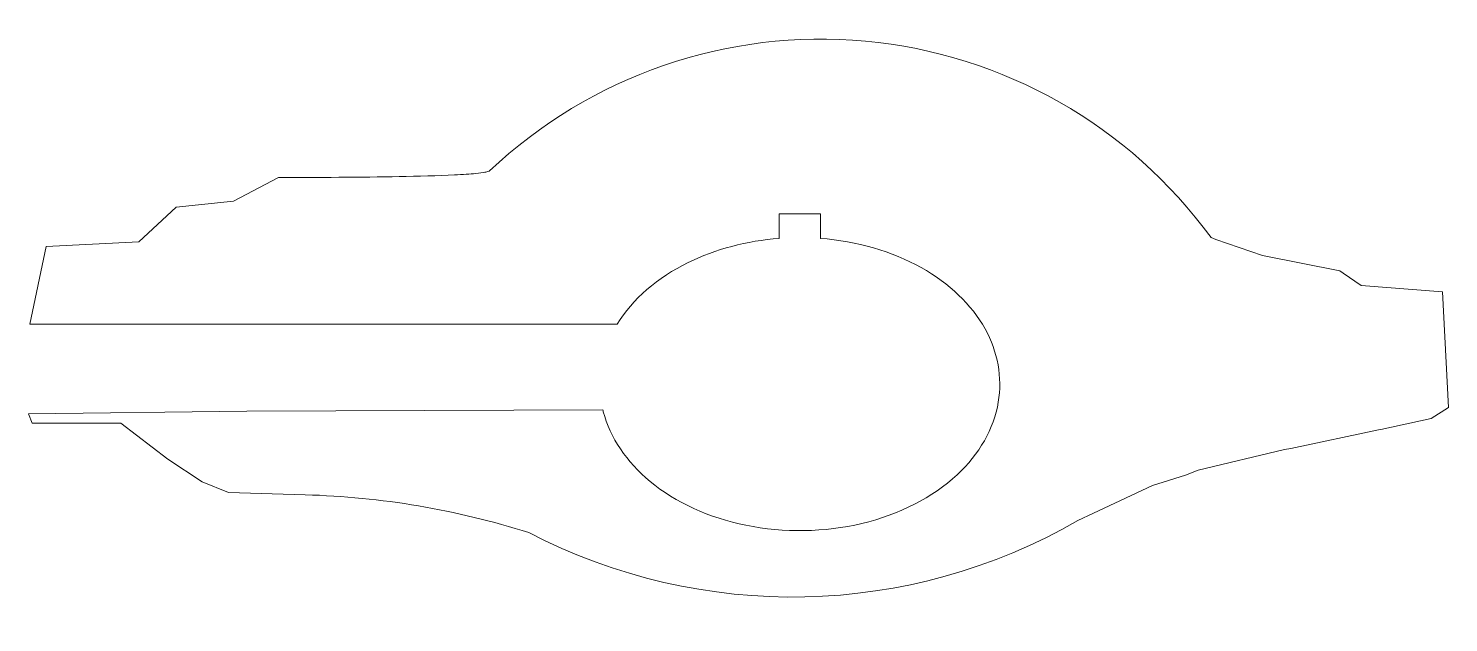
# Model space of a CAD drawing. Header units: inches. Extents: x -11.2 to -0.3, y -27.2 to -22.7.
import ezdxf

# ---------------------------------------------------------------- set-up
doc = ezdxf.new("R2010")
doc.units = ezdxf.units.IN
doc.header["$MEASUREMENT"] = 0

msp = doc.modelspace()

# ---------------------------------------------------------------- linework, layer by layer
at = {"lineweight": 9}
for points, knots in [([(-7.634, -23.744), (-6.865, -23.017), (-5.819, -22.656), (-4.765, -22.753), (-4.765, -22.753), (-3.71, -22.851), (-2.749, -23.397), (-2.126, -24.254)], [0, 0, 0, 0, 0.333333, 0.333333, 0.333333, 0.333333, 1, 1, 1, 1]), ([(-9.246, -23.795), (-8.957, -23.795), (-8.614, -23.793), (-8.324, -23.788), (-8.324, -23.788), (-8.182, -23.785), (-8.027, -23.781), (-7.902, -23.775), (-7.902, -23.775), (-7.839, -23.772), (-7.783, -23.769), (-7.739, -23.764), (-7.739, -23.764), (-7.711, -23.761), (-7.688, -23.759), (-7.67, -23.755), (-7.67, -23.755), (-7.659, -23.753), (-7.65, -23.751), (-7.641, -23.747), (-7.641, -23.747), (-7.639, -23.746), (-7.637, -23.745), (-7.634, -23.744)], [0, 0, 0, 0, 0.142857, 0.142857, 0.142857, 0.142857, 0.285714, 0.285714, 0.285714, 0.285714, 0.428571, 0.428571, 0.428571, 0.428571, 0.571429, 0.571429, 0.571429, 0.571429, 0.714286, 0.714286, 0.714286, 0.714286, 1, 1, 1, 1]), ([(-5.108, -24.26), (-4.831, -24.281), (-4.562, -24.359), (-4.339, -24.483), (-4.339, -24.483), (-4.125, -24.603), (-3.954, -24.766), (-3.851, -24.951), (-3.851, -24.951), (-3.754, -25.127), (-3.718, -25.323), (-3.75, -25.512), (-3.75, -25.512), (-3.784, -25.714), (-3.895, -25.908), (-4.065, -26.066), (-4.065, -26.066), (-4.251, -26.239), (-4.507, -26.37), (-4.791, -26.438), (-4.791, -26.438), (-5.076, -26.506), (-5.388, -26.511), (-5.677, -26.452), (-5.677, -26.452), (-5.957, -26.395), (-6.215, -26.277), (-6.409, -26.117), (-6.409, -26.117), (-6.589, -25.968), (-6.715, -25.782), (-6.766, -25.584), (-6.766, -25.584), (-6.767, -25.579), (-6.769, -25.574), (-6.77, -25.569)], [0, 0, 0, 0, 0.1, 0.1, 0.1, 0.1, 0.2, 0.2, 0.2, 0.2, 0.3, 0.3, 0.3, 0.3, 0.4, 0.4, 0.4, 0.4, 0.5, 0.5, 0.5, 0.5, 0.6, 0.6, 0.6, 0.6, 0.7, 0.7, 0.7, 0.7, 0.8, 0.8, 0.8, 0.8, 1, 1, 1, 1]), ([(-6.66, -24.915), (-6.543, -24.724), (-6.352, -24.559), (-6.117, -24.444), (-6.117, -24.444), (-5.911, -24.342), (-5.67, -24.279), (-5.423, -24.26)], [0, 0, 0, 0, 0.333333, 0.333333, 0.333333, 0.333333, 1, 1, 1, 1])]:
    msp.add_open_spline(points, degree=3, knots=knots, dxfattribs=at)
for points in [[(-9.591, -23.975), (-9.591, -23.975), (-9.246, -23.795), (-9.246, -23.795)], [(-10.313, -24.286), (-10.313, -24.286), (-10.027, -24.021), (-10.027, -24.021)], [(-10.027, -24.021), (-10.027, -24.021), (-9.591, -23.975), (-9.591, -23.975)], [(-5.108, -24.073), (-5.108, -24.073), (-5.423, -24.073), (-5.423, -24.073)], [(-5.423, -24.073), (-5.423, -24.073), (-5.423, -24.26), (-5.423, -24.26)], [(-5.108, -24.26), (-5.108, -24.26), (-5.108, -24.073), (-5.108, -24.073)], [(-11.02, -24.321), (-11.02, -24.321), (-10.313, -24.286), (-10.313, -24.286)], [(-2.126, -24.254), (-2.126, -24.254), (-2.09, -24.268), (-2.09, -24.268)], [(-2.09, -24.268), (-2.09, -24.268), (-1.734, -24.39), (-1.734, -24.39)], [(-11.144, -24.915), (-11.144, -24.915), (-11.02, -24.321), (-11.02, -24.321)], [(-1.734, -24.39), (-1.734, -24.39), (-1.142, -24.508), (-1.142, -24.508)], [(-1.142, -24.508), (-1.142, -24.508), (-1.116, -24.526), (-1.116, -24.526)], [(-1.116, -24.526), (-1.116, -24.526), (-0.98, -24.62), (-0.98, -24.62)], [(-0.98, -24.62), (-0.98, -24.62), (-0.359, -24.668), (-0.359, -24.668)], [(-0.359, -24.668), (-0.359, -24.668), (-0.312, -25.551), (-0.312, -25.551)], [(-6.66, -24.915), (-6.66, -24.915), (-11.144, -24.915), (-11.144, -24.915)], [(-11.156, -25.6), (-11.156, -25.6), (-9.488, -25.579), (-9.488, -25.579)], [(-9.488, -25.579), (-9.488, -25.579), (-6.77, -25.569), (-6.77, -25.569)], [(-0.444, -25.635), (-0.444, -25.635), (-0.312, -25.551), (-0.312, -25.551)], [(-11.127, -25.673), (-11.127, -25.673), (-11.156, -25.6), (-11.156, -25.6)], [(-10.45, -25.673), (-10.45, -25.673), (-11.127, -25.673), (-11.127, -25.673)], [(-10.45, -25.673), (-10.45, -25.673), (-10.091, -25.948), (-10.091, -25.948)], [(-0.444, -25.635), (-0.444, -25.635), (-0.829, -25.72), (-0.829, -25.72)], [(-0.847, -25.722), (-0.847, -25.722), (-1.516, -25.866), (-1.516, -25.866)], [(-0.847, -25.722), (-0.847, -25.722), (-0.829, -25.72), (-0.829, -25.72)], [(-1.565, -25.873), (-1.565, -25.873), (-2.224, -26.032), (-2.224, -26.032)], [(-1.565, -25.873), (-1.565, -25.873), (-1.516, -25.866), (-1.516, -25.866)], [(-9.83, -26.119), (-9.83, -26.119), (-10.091, -25.948), (-10.091, -25.948)], [(-9.83, -26.119), (-9.83, -26.119), (-9.629, -26.202), (-9.629, -26.202)], [(-2.322, -26.068), (-2.322, -26.068), (-2.572, -26.147), (-2.572, -26.147)], [(-2.322, -26.068), (-2.322, -26.068), (-2.224, -26.032), (-2.224, -26.032)], [(-9.042, -26.219), (-9.042, -26.219), (-9.629, -26.202), (-9.629, -26.202)], [(-9.042, -26.219), (-8.462, -26.235), (-7.887, -26.333), (-7.334, -26.508)], [(-2.572, -26.147), (-2.572, -26.147), (-3.024, -26.359), (-3.024, -26.359)], [(-3.143, -26.416), (-4.432, -27.161), (-6.013, -27.195), (-7.334, -26.508)], [(-3.143, -26.416), (-3.143, -26.416), (-3.024, -26.359), (-3.024, -26.359)]]:
    msp.add_open_spline(points, degree=3, dxfattribs=at)

doc.saveas('drawing.dxf')
